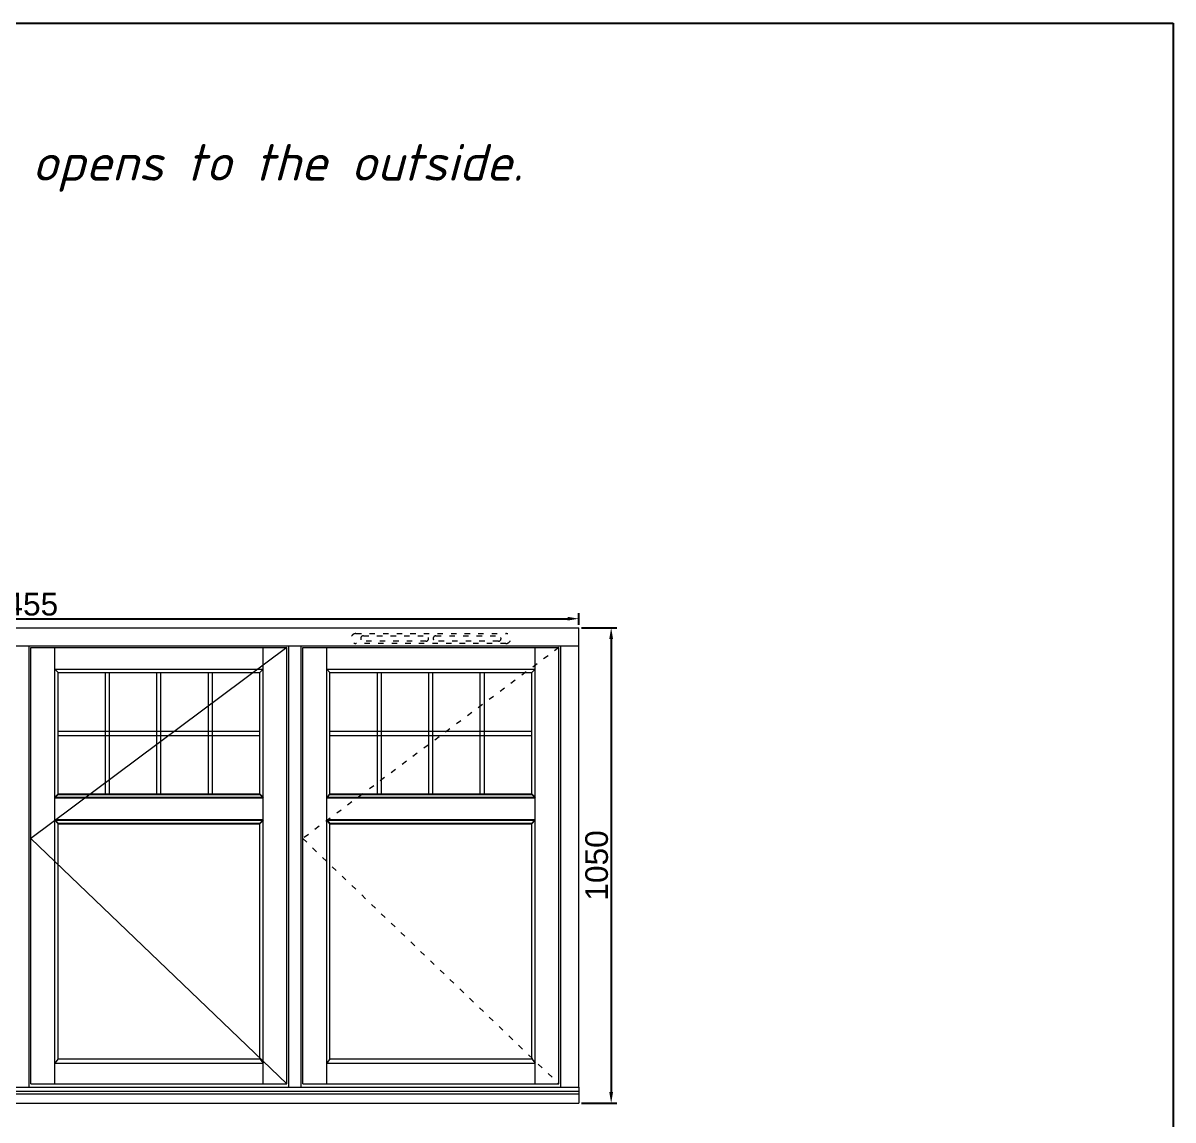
# Model space of a CAD drawing. Header units: millimetres. Extents: x 0 to 182016, y 11 to 3710.
# Drawn here: x 166245 to 168785, y 1288 to 3710 of the extents above; entities that cross this region are included whole.
import ezdxf

# ---------------------------------------------------------------- set-up
doc = ezdxf.new("R2010")
doc.units = ezdxf.units.MM
doc.linetypes.add('ACAD_ISO03W100', pattern=[30, 12, -18])
doc.styles.add('ROMANS', font='stylu.ttf', dxfattribs={"oblique": 15})
doc.styles.get("Standard").update_dxf_attribs({"font": 'arial.ttf'})
doc.linetypes.add('TRACKS', pattern='A,3.81,[130,ltypeshp.shx,S=6.35,R=0,X=0,Y=0],3.81', length=7.62)
doc.dimstyles.new('Padidinti matmenys', dxfattribs={"dimscale": 10, "dimtxt": 5, "dimasz": 2.5, "dimexe": 1.25, "dimexo": 0.625, "dimtad": 1, "dimdec": 1, "dimtxsty": 'Standard', "dimcen": 2.5, "dimadec": 0, "dimazin": 0, "dimtfac": 1, "dimtdec": 1, "dimtmove": 0, "dimatfit": 3, "dimfxl": 1, "dimarcsym": 0})

# ---------------------------------------------------------------- blocks, each defined once
blk = doc.blocks.new('*D1273')
at = {"color": 0, "lineweight": -2, "transparency": 16777216}
for p, q in [((165018, 2381.5), (165018, 2407.7)), ((165043, 2395.2), (167448, 2395.2)), ((167473, 2381.5), (167473, 2407.7))]:
    blk.add_line(p, q, dxfattribs=at)
at = {"color": 0, "transparency": 16777216}
for points in [[(165043, 2399.3), (165043, 2391), (165018, 2395.2)], [(167448, 2399.3), (167448, 2391), (167473, 2395.2)]]:
    blk.add_solid(points, dxfattribs=at)
at = {"layer": 'Defpoints', "color": 0, "transparency": 16777216}
for p in [(167473, 2395.2), (165018, 2375.3), (167473, 2375.3)]:
    blk.add_point(p, dxfattribs=at)
at = {"color": 0, "lineweight": 5, "transparency": 16777216, "insert": (166245.5, 2426.9), "char_height": 50, "attachment_point": 5}
blk.add_mtext('2455', dxfattribs=at)
blk = doc.blocks.new('*D1514')
at = {"color": 0, "lineweight": -2, "transparency": 16777216}
for p, q in [((167479.2, 2375.3), (167556.9, 2375.3)), ((167544.4, 2350.3), (167544.4, 1350.3)), ((167479.2, 1325.3), (167556.9, 1325.3))]:
    blk.add_line(p, q, dxfattribs=at)
at = {"color": 0, "transparency": 16777216}
for points in [[(167540.2, 2350.3), (167548.6, 2350.3), (167544.4, 2375.3)], [(167540.2, 1350.3), (167548.6, 1350.3), (167544.4, 1325.3)]]:
    blk.add_solid(points, dxfattribs=at)
at = {"layer": 'Defpoints', "color": 0, "transparency": 16777216}
for p in [(167473, 2375.3), (167473, 1325.3), (167544.4, 1325.3)]:
    blk.add_point(p, dxfattribs=at)
at = {"color": 0, "lineweight": 5, "transparency": 16777216, "insert": (167512.6, 1850.3), "char_height": 50, "attachment_point": 5, "rotation": 90}
blk.add_mtext('1050', dxfattribs=at)
blk = doc.blocks.new('tv')
at = {"linetype": 'ACAD_ISO03W100', "lineweight": 5}
for p, q in [((29400.1, 41533.7), (29731.1, 41533.7)), ((29731.1, 41511.7), (29400.1, 41511.7))]:
    blk.add_line(p, q, dxfattribs=at)
for points in [[(29416.6, 41528.7), (29554.6, 41528.7, -1), (29554.6, 41516.7), (29416.6, 41516.7, -1)], [(29576.6, 41516.7, -1), (29576.6, 41528.7), (29714.6, 41528.7, -1), (29714.6, 41516.7)]]:
    blk.add_lwpolyline(points, format="xyb", close=True, dxfattribs=at)
for centre, start, end in [((29400.1, 41522.7), 90, 270), ((29731.1, 41522.7), 270, 90)]:
    blk.add_arc(centre, 11, start, end, dxfattribs=at)

msp = doc.modelspace()

# ---------------------------------------------------------------- linework, layer by layer
at = {"lineweight": 5}
for p, q in [((165017.9750571, 2375.2831275), (167472.963978, 2375.2831275)), ((167472.963978, 1360.6025068), (167472.963978, 2375.2831275)), ((165017.9750571, 2335.2831271), (167472.963978, 2335.2831271)), ((166258.9695177, 1360.6025068), (166258.9695177, 2335.2831271)), ((166262.9695177, 2331.2831271), (166828.4667475, 2331.2831271)), ((166262.9695177, 1368.0526783), (166262.9695177, 2331.2831271)), ((166315.6524234, 1368.0526783), (166315.6524234, 2331.2831271)), ((166775.7838421, 1368.0526783), (166775.7838421, 2331.2831271)), ((166828.4667478, 1368.0526783), (166828.4667478, 2331.2831271)), ((166832.4667479, 1360.6025068), (166832.4667479, 2335.2831271)), ((166859.4667479, 1360.6025068), (166859.4667479, 2335.2831271)), ((166863.4667479, 2331.2831271), (167428.9639776, 2331.2831271)), ((166863.4667479, 1368.0526783), (166863.4667479, 2331.2831271)), ((166916.1496536, 1368.0526783), (166916.1496536, 2331.2831271)), ((167376.2810723, 1368.0526783), (167376.2810723, 2331.2831271)), ((167428.9639776, 1368.0526783), (167428.9639776, 2331.2831271)), ((167432.9639776, 1360.6025068), (167432.9639776, 2335.2831271)), ((166315.6524234, 2283.6002214), (166775.7838421, 2283.6002214)), ((166322.9695177, 2276.2831271), (166315.6524234, 2283.6002214)), ((166322.9695177, 2276.2831271), (166768.4667478, 2276.2831271)), ((166322.9695177, 2007.7599074), (166322.9695177, 2276.2831271)), ((166427.5945177, 2007.7599074), (166427.5945177, 2276.2831271)), ((166436.5945177, 2007.7599074), (166436.5945177, 2276.2831271)), ((166541.2195177, 2007.7599074), (166541.2195177, 2276.2831271)), ((166550.2195177, 2007.7599074), (166550.2195177, 2276.2831271)), ((166654.8445177, 2007.7599074), (166654.8445177, 2276.2831271)), ((166663.8445177, 2007.7599074), (166663.8445177, 2276.2831271)), ((166768.4667478, 2276.2831271), (166775.7838421, 2283.6002214)), ((166768.4667478, 2007.7599074), (166768.4667478, 2276.2831271)), ((166916.1496536, 2283.6002214), (167376.2810723, 2283.6002214)), ((166923.4667479, 2276.2831271), (166916.1496536, 2283.6002214)), ((166923.4667479, 2276.2831271), (167368.963978, 2276.2831271)), ((166923.4667479, 2007.7599074), (166923.4667479, 2276.2831271)), ((167028.0917479, 2007.7599074), (167028.0917479, 2276.2831271)), ((167037.0917479, 2007.7599074), (167037.0917479, 2276.2831271)), ((167141.7167479, 2007.7599074), (167141.7167479, 2276.2831271)), ((167150.7167479, 2007.7599074), (167150.7167479, 2276.2831271)), ((167255.3417479, 2007.7599074), (167255.3417479, 2276.2831271)), ((167264.3417479, 2007.7599074), (167264.3417479, 2276.2831271)), ((167368.963978, 2276.2831271), (167376.2810723, 2283.6002214)), ((167368.963978, 2007.7599074), (167368.963978, 2276.2831271)), ((166322.9695177, 2146.5215172), (166768.4667478, 2146.5215172)), ((166322.9695177, 2137.5215172), (166768.4667478, 2137.5215172)), ((166923.4667479, 2146.5215172), (167368.963978, 2146.5215172)), ((166923.4667479, 2137.5215172), (167368.963978, 2137.5215172)), ((166322.9695177, 1423.0526783), (166322.9695177, 1942.7599074)), ((166768.4667478, 1423.0526783), (166768.4667478, 1942.7599074)), ((166923.4667479, 1423.0526783), (166923.4667479, 1942.7599074)), ((167368.963978, 1423.0526783), (167368.963978, 1942.7599074)), ((166322.9695177, 1423.0526783), (166315.6524234, 1414.0713045)), ((166322.9695177, 1423.0526783), (166768.4667478, 1423.0526783)), ((166768.4667478, 1423.0526783), (166775.7838421, 1414.0713045)), ((166923.4667479, 1423.0526783), (166916.1496536, 1414.0713045)), ((166923.4667479, 1423.0526783), (167368.963978, 1423.0526783)), ((167368.963978, 1423.0526783), (167376.2810723, 1414.0713045)), ((166315.6524234, 1414.0713045), (166775.7838421, 1414.0713045)), ((166916.1496536, 1414.0713045), (167376.2810723, 1414.0713045)), ((165017.9750571, 1360.6025068), (167472.963978, 1360.6025068)), ((165017.9750571, 1351.8249485), (167472.963978, 1351.8249485)), ((166262.9695177, 1368.0526783), (166828.4667475, 1368.0526783)), ((166863.4667479, 1368.0526783), (167428.9639776, 1368.0526783)), ((167472.963978, 1360.6025068), (167472.963978, 1325.2526783)), ((165017.9750571, 1345.8696716), (167472.963978, 1345.8696716)), ((165017.9750571, 1325.2526783), (167472.963978, 1325.2526783))]:
    msp.add_line(p, q, dxfattribs=at)
at = {"color": 5, "linetype": 'TRACKS', "lineweight": 5}
for p, q in [((166828.4667478, 2331.2831271), (166262.9695174, 1909.6679029)), ((166262.9695174, 1909.6679029), (166828.4667478, 1368.0526783))]:
    msp.add_line(p, q, dxfattribs=at)
at = {"linetype": 'ACAD_ISO03W100', "lineweight": 5}
for p, q in [((167428.963978, 2331.2831271), (166863.4667475, 1909.6679029)), ((166863.4667475, 1909.6679029), (167428.963978, 1368.0526783))]:
    msp.add_line(p, q, dxfattribs=at)
at = {"ltscale": 0.1}
for p, q in [((166322.9695177, 2007.7599074), (166768.4667478, 2007.7599074)), ((166923.4667479, 2007.7599074), (167368.963978, 2007.7599074)), ((166315.6524234, 2000.4428131), (166775.7838421, 2000.4428131)), ((166916.1496536, 2000.4428131), (167376.2810723, 2000.4428131)), ((166315.6524234, 1950.8583336), (166775.7838421, 1950.8583336)), ((166322.9695177, 1942.7599074), (166768.4667478, 1942.7599074)), ((166916.1496536, 1950.8583336), (167376.2810723, 1950.8583336)), ((166923.4667479, 1942.7599074), (167368.963978, 1942.7599074))]:
    msp.add_line(p, q, dxfattribs=at)
msp.add_lwpolyline([(168785.2001476, 3710.4502728), (168785.2001476, 10.9108603), (163285.8848047, 10.9108603), (163285.8848047, 3710.4502728)], close=True)
for points in [[(166322.9695177, 2007.7599074), (166315.6524234, 2000.4428131)], [(166768.4667478, 2007.7599074), (166775.7838421, 2000.4428131)], [(166923.4667479, 2007.7599074), (166916.1496536, 2000.4428131)], [(167368.963978, 2007.7599074), (167376.2810723, 2000.4428131)], [(166315.6524234, 1950.8583336), (166322.9695177, 1942.7599074)], [(166775.7838421, 1950.8583336), (166768.4667478, 1942.7599074)], [(166916.1496536, 1950.8583336), (166923.4667479, 1942.7599074)], [(167368.963978, 1942.7599074), (167376.2810723, 1950.8583336)]]:
    msp.add_lwpolyline(points, dxfattribs=at)

# ---------------------------------------------------------------- block references
at = {"color": 1}
msp.add_blockref('tv', (137580.6325307, -39171.3997161), dxfattribs=at)

# ---------------------------------------------------------------- texts
at = {"lineweight": 0, "insert": (164932.083345, 3443.1762634), "char_height": 80.838163663, "attachment_point": 1, "style": 'ROMANS'}
msp.add_mtext('{\\fISOCPEUR|b0|i0|c186|p34;Viewed from the outside, opens to the outside.}', dxfattribs=at)

# ---------------------------------------------------------------- dimensions: what is measured, and where the dimension line sits
at = {"color": 1, "lineweight": 5}
dim = msp.add_linear_dim(base=(167472.963978, 2395.1691169), p1=(165017.9750571, 2375.2831275), p2=(167472.963978, 2375.2831275), dimstyle='Padidinti matmenys', dxfattribs=at)
dim.commit()
dim.dimension.update_dxf_attribs({"geometry": '*D1273', "text_midpoint": (166245.4695175, 2426.9477663)})
dim = msp.add_linear_dim(base=(167544.4027489, 1325.2526783), p1=(167472.963978, 2375.2831275), p2=(167472.963978, 1325.2526783), angle=90, dimstyle='Padidinti matmenys', dxfattribs=at)
dim.commit()
dim.dimension.update_dxf_attribs({"geometry": '*D1514', "text_midpoint": (167544.4027489, 1850.2679029), "dimtype": 160})

doc.saveas('drawing.dxf')
